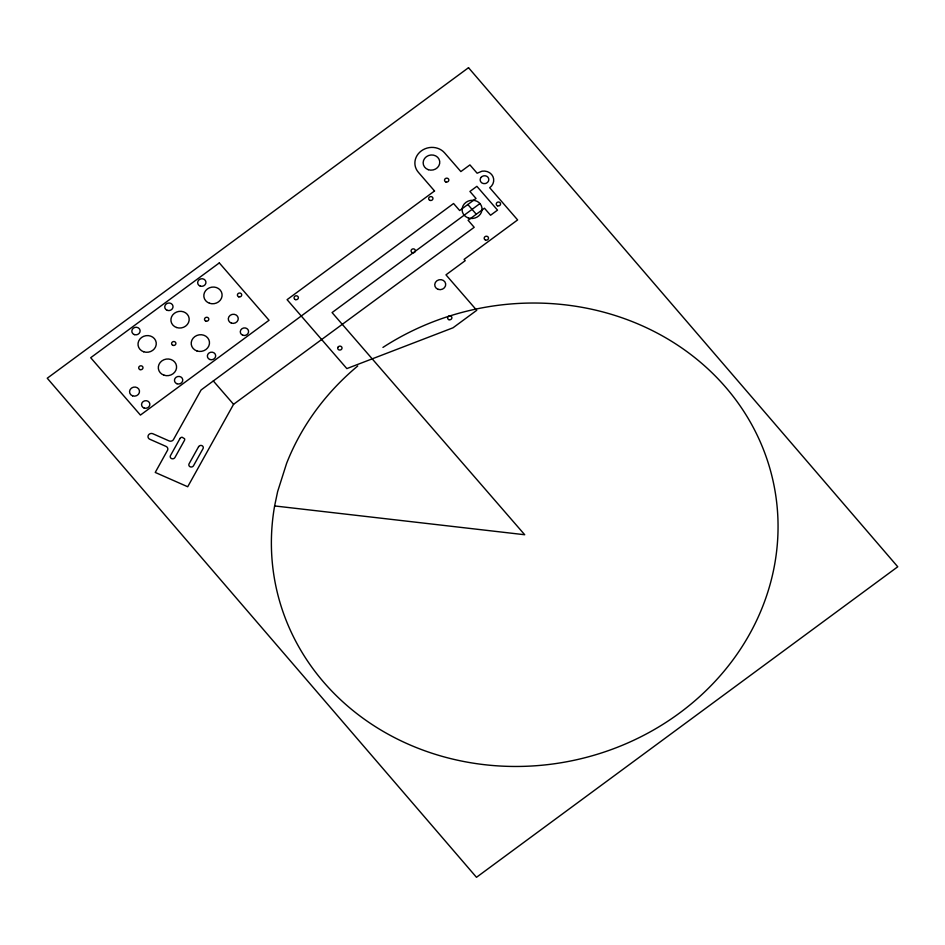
<?xml version="1.0" encoding="UTF-8"?>
<svg xmlns="http://www.w3.org/2000/svg" width="945" height="945" viewBox="0 0 945 945"><rect width="100%" height="100%" fill="white"/><g stroke="black" fill="none" stroke-linecap="round" stroke-linejoin="round"><path stroke-width="1.42" d="M382.938 347.417A254.122 230.863 -10.8 0 1 763.324 449.218A254.122 230.863 -10.8 0 1 547.816 764.611A254.122 230.863 -10.8 0 1 274.617 505.941L277.641 491.554L286.607 463.357A254.122 230.863 -10.8 0 1 357.742 365.987M233.569 404.306L187.712 486.758L155.24 472.441L167.643 450.08A3.331 3.024 -10.8 0 0 166.036 446.406L149.794 439.248A3.331 3.024 -10.8 0 1 148.377 435.196A3.331 3.024 -10.8 0 1 152.854 433.743L169.096 440.913A3.331 3.024 -10.8 0 0 173.348 439.803L201.084 389.99L453.565 203.518L459.66 210.534L476.02 198.474L469.925 191.457L476.882 186.319L497.519 210.121L490.561 215.247L484.466 208.219L468.106 220.279L474.201 227.308L233.569 404.306L213.31 380.953M479.965 203.553L332.073 312.571L524.711 534.74L274.617 505.941M467.834 204.51L476.292 214.255M337.861 347.406L337.719 347.902A2.173 1.973 -10.8 0 0 339.586 350.052L340.696 349.886A2.173 1.973 -10.8 0 0 341.57 346.827A2.173 1.973 -10.8 0 0 338.145 346.945L337.861 347.406M179.987 438.515L170.502 455.561A2.504 2.268 -10.8 0 0 171.045 458.278L171.577 458.597A2.504 2.268 -10.8 0 0 174.931 457.51L184.405 440.476A2.504 2.268 -10.8 0 0 184.57 438.728L182.078 437.228A2.504 2.268 -10.8 0 0 179.987 438.515M198.58 446.725L189.106 463.759A2.504 2.268 -10.8 0 0 190.169 466.795A2.504 2.268 -10.8 0 0 193.536 465.708L203.01 448.674A2.504 2.268 -10.8 0 0 201.946 445.638A2.504 2.268 -10.8 0 0 198.58 446.725M481.04 177.412L480.473 178.321A4.335 3.934 -10.8 0 0 485.045 183.59L486.143 183.295A4.335 3.934 -10.8 0 0 487.904 177.176A4.335 3.934 -10.8 0 0 481.04 177.412M468.519 67.697L47.25 378.224L476.481 877.303L897.75 566.776L468.519 67.697M219.311 262.911L90.696 357.718L140.427 415.079L269.041 320.272L219.311 262.911M434.535 190.984L287.091 299.671L346.85 368.597L453.033 327.785L476.729 310.314L445.969 274.853L465.2 260.678L464.078 259.391L517.624 219.925L489.711 187.736A10.336 9.391 -10.8 0 0 492.936 176.538A10.336 9.391 -10.8 0 0 482.056 171.175L477.13 173.218L469.925 164.902L460.865 171.577L444.599 152.877A16.632 15.108 -10.8 0 0 421.34 150.881A16.632 15.108 -10.8 0 0 418.328 172.238L434.535 190.984M205.833 321.099A2.173 1.973 -10.8 0 0 208.798 318.914A2.173 1.973 -10.8 0 0 205.337 317.721A2.173 1.973 -10.8 0 0 205.833 321.099M231.371 323.095A4.997 4.548 -10.8 0 0 238.211 318.052A4.997 4.548 -10.8 0 0 230.214 315.311A4.997 4.548 -10.8 0 0 231.371 323.095M172.923 345.362A2.173 1.973 -10.8 0 0 175.888 343.177A2.173 1.973 -10.8 0 0 172.427 341.984A2.173 1.973 -10.8 0 0 172.923 345.362M163.958 375.177A9.166 8.328 -10.8 0 0 176.502 365.939A9.166 8.328 -10.8 0 0 161.855 360.907A9.166 8.328 -10.8 0 0 163.958 375.177M196.867 350.926A9.166 8.328 -10.8 0 0 209.412 341.677A9.166 8.328 -10.8 0 0 194.764 336.644A9.166 8.328 -10.8 0 0 196.867 350.926M209.932 359.525A4.17 3.792 -10.8 0 0 215.637 355.32A4.17 3.792 -10.8 0 0 208.975 353.028A4.17 3.792 -10.8 0 0 209.932 359.525M144.112 408.039A4.17 3.792 -10.8 0 0 149.818 403.834A4.17 3.792 -10.8 0 0 143.156 401.554A4.17 3.792 -10.8 0 0 144.112 408.039M177.022 383.776A4.17 3.792 -10.8 0 0 182.728 379.583A4.17 3.792 -10.8 0 0 176.065 377.291A4.17 3.792 -10.8 0 0 177.022 383.776M140.014 369.613A2.173 1.973 -10.8 0 0 142.978 367.428A2.173 1.973 -10.8 0 0 139.517 366.247A2.173 1.973 -10.8 0 0 140.014 369.613M132.631 395.872A4.997 4.548 -10.8 0 0 139.47 390.828A4.997 4.548 -10.8 0 0 131.485 388.088A4.997 4.548 -10.8 0 0 132.631 395.872M242.841 335.262A4.17 3.792 -10.8 0 0 248.547 331.057A4.17 3.792 -10.8 0 0 241.896 328.765A4.17 3.792 -10.8 0 0 242.841 335.262M209.483 303.25A9.166 8.328 -10.8 0 0 222.028 294.001A9.166 8.328 -10.8 0 0 207.38 288.969A9.166 8.328 -10.8 0 0 209.483 303.25M200.222 286.099A4.17 3.792 -10.8 0 0 205.915 281.893A4.17 3.792 -10.8 0 0 199.265 279.602A4.17 3.792 -10.8 0 0 200.222 286.099M176.573 327.513A9.166 8.328 -10.8 0 0 189.118 318.264A9.166 8.328 -10.8 0 0 174.471 313.232A9.166 8.328 -10.8 0 0 176.573 327.513M134.391 334.613A4.17 3.792 -10.8 0 0 140.096 330.419A4.17 3.792 -10.8 0 0 133.434 328.128A4.17 3.792 -10.8 0 0 134.391 334.613M143.664 351.764A9.166 8.328 -10.8 0 0 156.197 342.527A9.166 8.328 -10.8 0 0 141.561 337.495A9.166 8.328 -10.8 0 0 143.664 351.764M167.3 310.362A4.17 3.792 -10.8 0 0 173.006 306.156A4.17 3.792 -10.8 0 0 166.355 303.865A4.17 3.792 -10.8 0 0 167.3 310.362M238.742 296.836A2.173 1.973 -10.8 0 0 241.707 294.651A2.173 1.973 -10.8 0 0 238.246 293.458A2.173 1.973 -10.8 0 0 238.742 296.836M468.271 217.929A10.005 9.084 -10.8 0 0 481.95 207.853A10.005 9.084 -10.8 0 0 465.968 202.36A10.005 9.084 -10.8 0 0 468.271 217.929M438.137 289.359A5.505 4.997 -10.8 0 0 445.662 283.807A5.505 4.997 -10.8 0 0 436.873 280.783A5.505 4.997 -10.8 0 0 438.137 289.359M295.395 299.6A2.173 1.973 -10.8 0 0 298.36 297.415A2.173 1.973 -10.8 0 0 294.899 296.222A2.173 1.973 -10.8 0 0 295.395 299.6M428.298 169.687A8.34 7.572 -10.8 0 0 439.697 161.276A8.34 7.572 -10.8 0 0 426.384 156.705A8.34 7.572 -10.8 0 0 428.298 169.687M445.863 181.972A2.173 1.973 -10.8 0 0 448.828 179.786A2.173 1.973 -10.8 0 0 445.367 178.593A2.173 1.973 -10.8 0 0 445.863 181.972M412.41 252.681A2.173 1.973 -10.8 0 0 415.363 250.496A2.173 1.973 -10.8 0 0 411.902 249.303A2.173 1.973 -10.8 0 0 412.41 252.681M497.59 205.833A2.173 1.973 -10.8 0 0 500.555 203.647A2.173 1.973 -10.8 0 0 497.094 202.454A2.173 1.973 -10.8 0 0 497.59 205.833M485.517 240.042A2.173 1.973 -10.8 0 0 488.482 237.857A2.173 1.973 -10.8 0 0 485.021 236.663A2.173 1.973 -10.8 0 0 485.517 240.042M448.922 319.682A2.173 1.973 -10.8 0 0 451.887 317.496A2.173 1.973 -10.8 0 0 448.426 316.303A2.173 1.973 -10.8 0 0 448.922 319.682M429.975 200.399A2.173 1.973 -10.8 0 0 432.94 198.214A2.173 1.973 -10.8 0 0 429.479 197.021A2.173 1.973 -10.8 0 0 429.975 200.399"/></g></svg>
